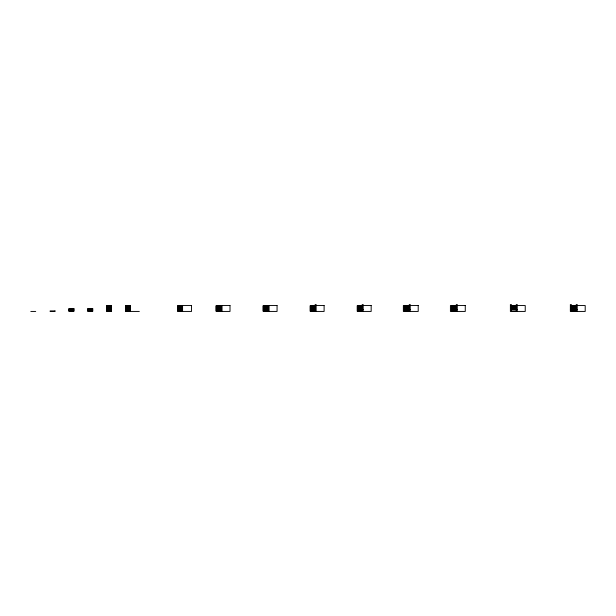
<?xml version="1.0" encoding="UTF-8"?>
<svg xmlns="http://www.w3.org/2000/svg" width="616" height="616" viewBox="0 0 616 616"><rect width="100%" height="100%" fill="white"/><g stroke="black" fill="none" stroke-linecap="round" stroke-linejoin="round"><path stroke-width="0.92" d="M510.395 305.544L525.232 305.544L525.232 311.434L510.395 311.434L510.395 304.566L511.372 304.566L511.372 311.434M571.286 305.544L585.2 305.544L585.2 311.434L570.362 311.434L570.362 304.566L571.34 304.566L571.34 311.434M106.63 306.036L111.534 306.036M125.471 306.036L130.376 306.036M177.67 306.036L182.575 306.036M216.154 306.036L221.059 306.036M263.201 306.036L268.106 306.036M310.256 306.036L315.161 306.036M357.303 306.036L362.208 306.036M404.358 306.036L409.263 306.036M451.405 306.036L456.31 306.036M511.372 306.036L516.277 306.036M571.34 306.036L576.245 306.036M106.63 306.529L111.534 306.529M125.471 306.529L130.376 306.529M177.67 306.529L182.575 306.529M216.154 306.529L221.059 306.529M263.201 306.529L268.106 306.529M310.256 306.529L315.161 306.529M357.303 306.529L362.208 306.529M404.358 306.529L409.263 306.529M451.405 306.529L456.31 306.529M511.372 306.529L516.277 306.529M571.34 306.529L576.245 306.529M106.63 307.022L111.534 307.022M125.471 307.022L130.376 307.022M177.67 307.022L182.575 307.022M216.154 307.022L221.059 307.022M263.201 307.022L268.106 307.022M310.256 307.022L315.161 307.022M357.303 307.022L362.208 307.022M404.358 307.022L409.263 307.022M451.405 307.022L456.31 307.022M511.372 307.022L516.277 307.022M571.34 307.022L576.245 307.022M106.63 307.507L111.534 307.507M125.471 307.507L130.376 307.507M177.67 307.507L182.575 307.507M216.154 307.507L221.059 307.507M263.201 307.507L268.106 307.507M310.256 307.507L315.161 307.507M357.303 307.507L362.208 307.507M404.358 307.507L409.263 307.507M451.405 307.507L456.31 307.507M511.372 307.507L516.277 307.507M571.34 307.507L576.245 307.507M106.63 308L111.534 308M125.471 308L130.376 308M177.67 308L182.575 308M216.154 308L221.059 308M263.201 308L268.106 308M310.256 308L315.161 308M357.303 308L362.208 308M404.358 308L409.263 308M451.405 308L456.31 308M511.372 308L516.277 308M571.34 308L576.245 308M106.63 308.493L111.534 308.493M125.471 308.493L130.376 308.493M177.67 308.493L182.575 308.493M216.154 308.493L221.059 308.493M263.201 308.493L268.106 308.493M310.256 308.493L315.161 308.493M357.303 308.493L362.208 308.493M404.358 308.493L409.263 308.493M451.405 308.493L456.31 308.493M511.372 308.493L516.277 308.493M571.34 308.493L576.245 308.493M68.946 308.978L73.851 308.978M87.788 308.978L92.693 308.978M106.63 308.978L111.534 308.978M125.471 308.978L130.376 308.978M177.67 308.978L182.575 308.978M216.154 308.978L221.059 308.978M263.201 308.978L268.106 308.978M310.256 308.978L315.161 308.978M357.303 308.978L362.208 308.978M404.358 308.978L409.263 308.978M451.405 308.978L456.31 308.978M511.372 308.978L516.277 308.978M571.34 308.978L576.245 308.978M68.946 309.471L73.851 309.471M87.788 309.471L92.693 309.471M106.63 309.471L111.534 309.471M125.471 309.471L130.376 309.471M177.67 309.471L182.575 309.471M216.154 309.471L221.059 309.471M263.201 309.471L268.106 309.471M310.256 309.471L315.161 309.471M357.303 309.471L363.186 309.471M404.358 309.471L410.241 309.471M451.405 309.471L457.288 309.471M511.372 309.471L517.255 309.471M570.362 309.471L577.231 309.471M68.946 309.964L73.851 309.964M87.788 309.964L92.693 309.964M106.63 309.964L111.534 309.964M125.471 309.964L130.376 309.964M177.67 309.964L182.575 309.964M216.154 309.964L221.059 309.964M263.201 309.964L268.106 309.964M310.256 309.964L315.161 309.964M357.303 309.964L362.208 309.964M404.358 309.964L409.263 309.964M451.405 309.964L456.31 309.964M571.34 309.964L576.245 309.964M68.946 310.456L73.851 310.456M87.788 310.456L92.693 310.456M106.63 310.456L111.534 310.456M125.471 310.456L130.376 310.456M177.67 310.456L182.575 310.456M216.154 310.456L221.059 310.456M263.201 310.456L268.106 310.456M310.256 310.456L315.161 310.456M357.303 310.456L362.208 310.456M404.358 310.456L409.263 310.456M451.405 310.456L456.31 310.456M571.34 310.456L576.245 310.456M68.946 310.941L73.851 310.941M87.788 310.941L92.693 310.941M106.63 310.941L111.534 310.941M125.471 310.941L130.376 310.941M177.67 310.941L182.575 310.941M216.154 310.941L221.059 310.941M263.201 310.941L268.106 310.941M310.256 310.941L315.161 310.941M357.303 310.941L362.208 310.941M404.358 310.941L409.263 310.941M451.405 310.941L456.31 310.941M511.372 310.941L516.277 310.941M571.34 310.941L576.245 310.941M30.8 311.434L35.705 311.434M139.332 311.434L125.471 311.434L125.471 305.544L130.376 305.544L130.376 311.434M577.231 311.434L577.231 304.566L576.245 304.566L576.245 311.434M517.255 311.434L517.255 304.566L516.277 304.566L516.277 311.434M457.288 311.434L457.288 304.566L456.31 304.566L456.31 311.434M451.405 305.544L451.405 311.434M410.241 311.434L410.241 304.566L409.263 304.566L409.263 311.434M404.358 305.544L404.358 311.434M363.186 311.434L363.186 304.566L362.208 304.566L362.208 311.434M316.139 311.434L316.139 304.566L315.161 304.566L315.161 311.434M269.092 305.544L269.092 311.434M268.106 305.544L268.106 311.434M222.037 305.544L222.037 311.434M221.059 305.544L221.059 311.434M182.575 305.544L182.575 311.434M111.534 305.544L106.63 305.544L106.63 311.434L111.534 311.434L111.534 305.544M191.53 305.544L177.67 305.544L177.67 311.434L191.53 311.434L191.53 305.544M230.007 305.544L216.154 305.544L216.154 311.434L230.007 311.434L230.007 305.544M277.061 305.544L263.201 305.544L263.201 311.434L277.061 311.434L277.061 305.544M324.108 305.544L310.256 305.544L310.256 311.434L324.108 311.434L324.108 305.544M371.163 305.544L357.303 305.544L357.303 311.434L371.163 311.434L371.163 305.544M418.21 305.544L403.372 305.544L403.372 311.434L418.21 311.434L418.21 305.544M465.265 305.544L450.427 305.544L450.427 311.434L465.265 311.434L465.265 305.544M73.851 308.493L68.946 308.493L68.946 311.434L73.851 311.434L73.851 308.493M92.693 308.493L87.788 308.493L87.788 311.434L92.693 311.434L92.693 308.493M55.009 310.941L50.104 310.941L50.104 311.434L55.009 311.434L55.009 310.941"/></g></svg>
